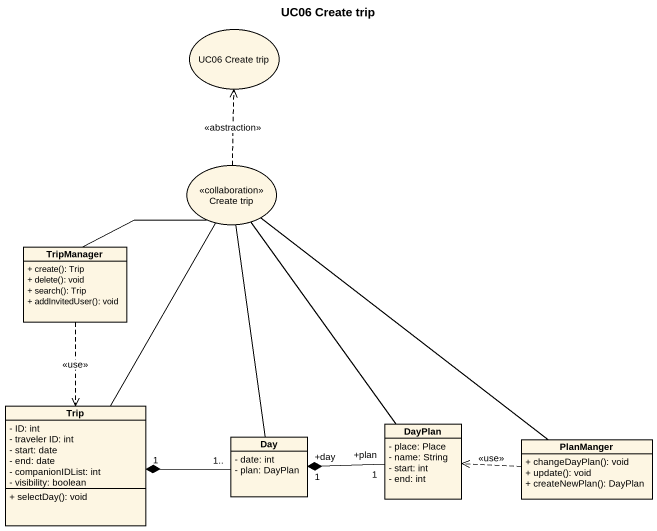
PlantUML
@startuml
title UC06 Create trip
allowmixing
hide circle
hide empty members
skinparam classAttributeIconSize 0
usecase "UC06 Create trip" as UC06_Create_trip
usecase "Create trip" as Create_trip <<collaboration>>
class TripManager {
  + create(): Trip
  + delete(): void
  + search(): Trip
  + addInvitedUser(): void
}
class Trip {
  - ID: int
  - traveler ID: int
  - start: date
  - end: date
  - companionIDList: int
  - visibility: boolean
  + selectDay(): void
}
class DayPlan {
  - place: Place
  - name: String
  - start: int
  - end: int
}
class Day {
  - date: int
  - plan: DayPlan
}
class PlanManger {
  + changeDayPlan(): void
  + update(): void
  + createNewPlan(): DayPlan
}
Create_trip .up.> UC06_Create_trip : <<abstraction>>
Create_trip -- DayPlan
TripManager -right- Create_trip
TripManager ..> Trip : <<use>>
Trip -up- Create_trip
DayPlan "+plan\n1" -left-* "+day\n1" Day
Day -up- Create_trip
Day "1.." -left-* "1" Trip
PlanManger -up- Create_trip
PlanManger .left.> DayPlan : <<use>>
@enduml
